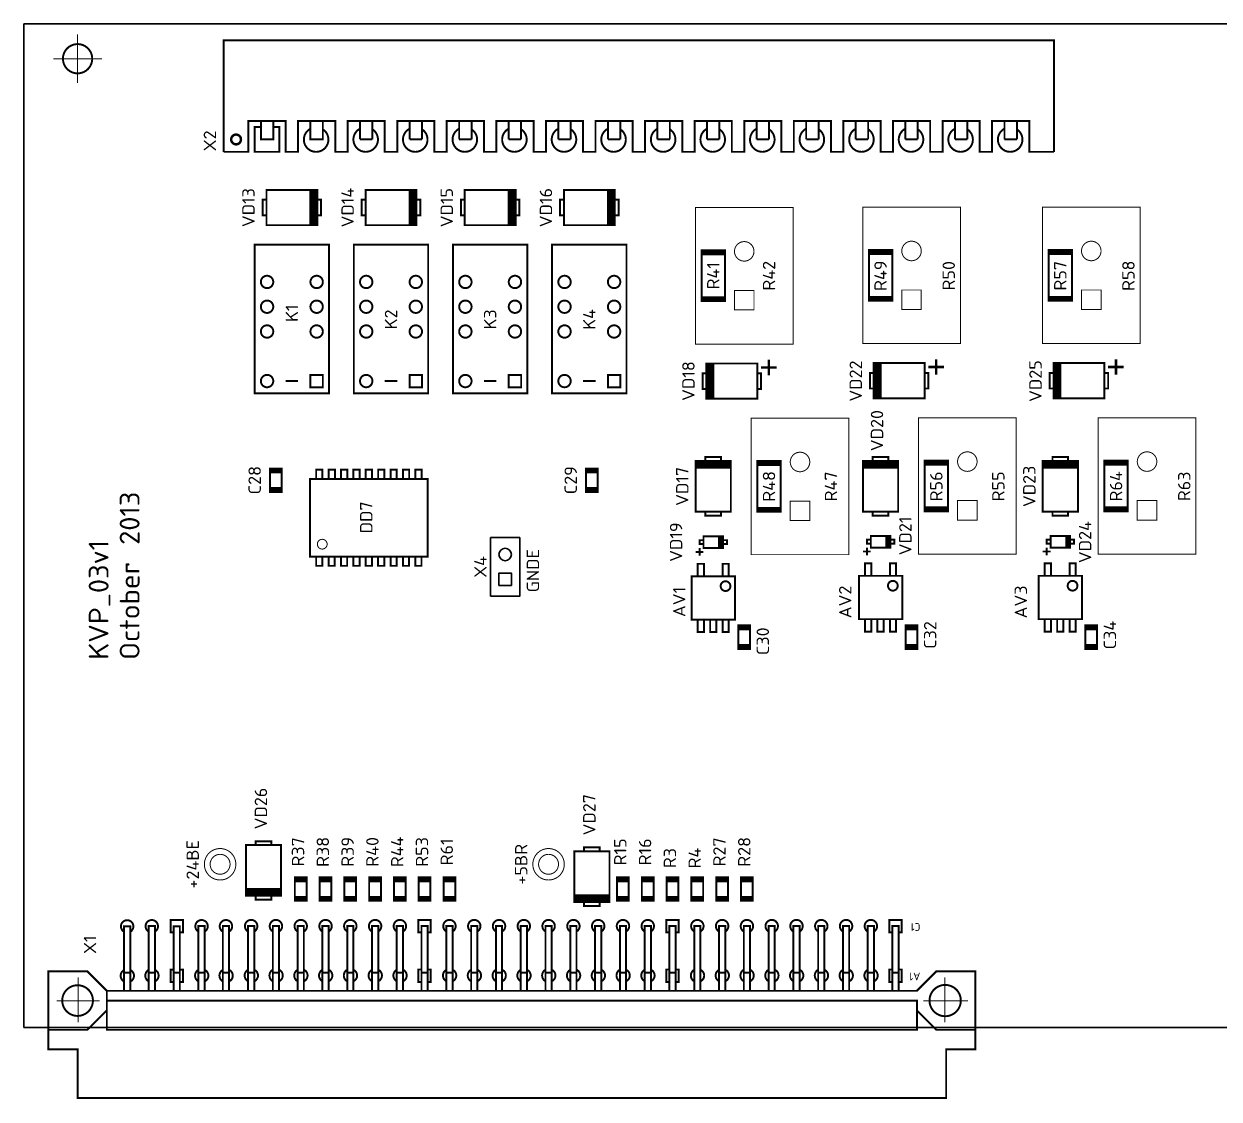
# Model space of a CAD drawing. Header units: millimetres. Extents: x 75 to 314, y 253 to 631.
# Drawn here: x 81.2 to 203.7, y 253 to 363.2 of the extents above; entities that cross this region are included whole.
import ezdxf
from ezdxf.enums import TextEntityAlignment as Align

# ---------------------------------------------------------------- set-up
doc = ezdxf.new("R2010")
doc.units = ezdxf.units.MM
doc.layers.add('BOARD', color=173, linetype='Continuous', lineweight=35)
doc.layers.add('TOP', color=250, linetype='Continuous', lineweight=35)
doc.styles.get("Standard").update_dxf_attribs({"font": 'txt.shx'})

msp = doc.modelspace()

# ---------------------------------------------------------------- linework, layer by layer
at = {"layer": 'BOARD'}
msp.add_lwpolyline([(314.46, 260.38), (81.21, 260.38), (81.21, 363.25), (314.46, 363.25)], close=True, dxfattribs=at)
at = {"layer": 'TOP'}
for points, const_width in [([(86.71, 357.18), (86.71, 362.18)], 0.1), ([(101.681, 350.135), (101.681, 361.565), (186.771, 361.565), (186.771, 350.135)], 0.2), ([(84.21, 359.68), (89.21, 359.68)], 0.1), ([(186.771, 350.135), (184.231, 350.135), (184.231, 353.31), (180.421, 353.31), (180.421, 350.135), (179.151, 350.135), (179.151, 353.31), (175.341, 353.31), (175.341, 350.135), (174.071, 350.135), (174.071, 353.31), (170.261, 353.31), (170.261, 350.135), (168.991, 350.135), (168.991, 353.31), (165.181, 353.31), (165.181, 350.135), (163.911, 350.135), (163.911, 353.31), (160.101, 353.31), (160.101, 350.135), (158.831, 350.135), (158.831, 353.31), (155.021, 353.31), (155.021, 350.135), (153.751, 350.135), (153.751, 353.31), (149.941, 353.31), (149.941, 350.135), (148.671, 350.135), (148.671, 353.31), (144.861, 353.31), (144.861, 350.135), (143.591, 350.135), (143.591, 353.31), (139.781, 353.31), (139.781, 350.135), (138.511, 350.135), (138.511, 353.31), (134.701, 353.31), (134.701, 350.135), (133.431, 350.135), (133.431, 353.31), (129.621, 353.31), (129.621, 350.135), (128.351, 350.135), (128.351, 353.31), (124.541, 353.31), (124.541, 350.135), (123.271, 350.135), (123.271, 353.31), (119.461, 353.31), (119.461, 350.135), (118.191, 350.135), (118.191, 353.31), (114.381, 353.31), (114.381, 350.135), (113.111, 350.135), (113.111, 353.31), (109.301, 353.31), (109.301, 350.135), (108.031, 350.135), (108.031, 353.31), (104.221, 353.31), (104.221, 350.135), (101.681, 350.135)], 0.2), ([(106.761, 352.675), (107.396, 352.675), (107.396, 350.135), (104.856, 350.135), (104.856, 352.675), (105.491, 352.675)], 0.2), ([(105.491, 353.31), (105.491, 351.405), (106.761, 351.405), (106.761, 353.31)], 0.2), ([(110.571, 353.31), (110.571, 351.405), (111.841, 351.405), (111.841, 353.31)], 0.2), ([(115.648, 353.313), (115.648, 351.408)], 0.2), ([(116.918, 351.408), (116.918, 353.313)], 0.2), ([(120.728, 353.313), (120.728, 351.408)], 0.2), ([(121.998, 351.408), (121.998, 353.313)], 0.2), ([(125.808, 353.313), (125.808, 351.408)], 0.2), ([(127.078, 351.408), (127.078, 353.313)], 0.2), ([(130.888, 353.313), (130.888, 351.408)], 0.2), ([(132.158, 351.408), (132.158, 353.313)], 0.2), ([(135.968, 353.313), (135.968, 351.408)], 0.2), ([(137.238, 351.408), (137.238, 353.313)], 0.2), ([(141.048, 353.313), (141.048, 351.408)], 0.2), ([(142.318, 351.408), (142.318, 353.313)], 0.2), ([(146.128, 353.313), (146.128, 351.408)], 0.2), ([(147.398, 351.408), (147.398, 353.313)], 0.2), ([(151.208, 353.313), (151.208, 351.408)], 0.2), ([(152.478, 351.408), (152.478, 353.313)], 0.2), ([(156.288, 353.313), (156.288, 351.408)], 0.2), ([(157.558, 351.408), (157.558, 353.313)], 0.2), ([(161.368, 353.313), (161.368, 351.408)], 0.2), ([(162.638, 351.408), (162.638, 353.313)], 0.2), ([(166.448, 353.313), (166.448, 351.408)], 0.2), ([(167.718, 351.408), (167.718, 353.313)], 0.2), ([(171.528, 353.313), (171.528, 351.408)], 0.2), ([(172.798, 351.408), (172.798, 353.313)], 0.2), ([(176.608, 353.313), (176.608, 351.408)], 0.2), ([(177.878, 351.408), (177.878, 353.313)], 0.2), ([(181.688, 353.313), (181.688, 351.408)], 0.2), ([(182.958, 351.408), (182.958, 353.313)], 0.2), ([(115.648, 351.408), (116.918, 351.408)], 0.2), ([(120.728, 351.408), (121.998, 351.408)], 0.2), ([(125.808, 351.408), (127.078, 351.408)], 0.2), ([(130.888, 351.408), (132.158, 351.408)], 0.2), ([(135.968, 351.408), (137.238, 351.408)], 0.2), ([(141.048, 351.408), (142.318, 351.408)], 0.2), ([(146.128, 351.408), (147.398, 351.408)], 0.2), ([(151.208, 351.408), (152.478, 351.408)], 0.2), ([(156.288, 351.408), (157.558, 351.408)], 0.2), ([(161.368, 351.408), (162.638, 351.408)], 0.2), ([(166.448, 351.408), (167.718, 351.408)], 0.2), ([(171.528, 351.408), (172.798, 351.408)], 0.2), ([(176.608, 351.408), (177.878, 351.408)], 0.2), ([(181.688, 351.408), (182.958, 351.408)], 0.2), ([(111.266, 346.222), (111.266, 342.618), (106.066, 342.618), (106.066, 346.222), (111.266, 346.222)], 0.2), ([(110.566, 346.222), (110.566, 342.618)], 0.2), ([(110.666, 346.222), (110.666, 342.618)], 0.2), ([(110.766, 346.222), (110.766, 342.618)], 0.2), ([(110.866, 346.222), (110.866, 342.618)], 0.2), ([(110.966, 346.222), (110.966, 342.618)], 0.2), ([(111.066, 346.222), (111.066, 342.618)], 0.2), ([(111.166, 346.222), (111.166, 342.618)], 0.2), ([(121.426, 346.222), (121.426, 342.618), (116.226, 342.618), (116.226, 346.222), (121.426, 346.222)], 0.2), ([(120.726, 346.222), (120.726, 342.618)], 0.2), ([(120.826, 346.222), (120.826, 342.618)], 0.2), ([(120.926, 346.222), (120.926, 342.618)], 0.2), ([(121.026, 346.222), (121.026, 342.618)], 0.2), ([(121.126, 346.222), (121.126, 342.618)], 0.2), ([(121.226, 346.222), (121.226, 342.618)], 0.2), ([(121.326, 346.222), (121.326, 342.618)], 0.2), ([(131.586, 346.222), (131.586, 342.618), (126.386, 342.618), (126.386, 346.222), (131.586, 346.222)], 0.2), ([(130.886, 346.222), (130.886, 342.618)], 0.2), ([(130.986, 346.222), (130.986, 342.618)], 0.2), ([(131.086, 346.222), (131.086, 342.618)], 0.2), ([(131.186, 346.222), (131.186, 342.618)], 0.2), ([(131.286, 346.222), (131.286, 342.618)], 0.2), ([(131.386, 346.222), (131.386, 342.618)], 0.2), ([(131.486, 346.222), (131.486, 342.618)], 0.2), ([(141.746, 346.222), (141.746, 342.618), (136.546, 342.618), (136.546, 346.222), (141.746, 346.222)], 0.2), ([(141.046, 346.222), (141.046, 342.618)], 0.2), ([(141.146, 346.222), (141.146, 342.618)], 0.2), ([(141.246, 346.222), (141.246, 342.618)], 0.2), ([(141.346, 346.222), (141.346, 342.618)], 0.2), ([(141.446, 346.222), (141.446, 342.618)], 0.2), ([(141.546, 346.222), (141.546, 342.618)], 0.2), ([(141.646, 346.222), (141.646, 342.618)], 0.2), ([(106.066, 343.62), (105.666, 343.62), (105.666, 345.22), (106.066, 345.22)], 0.2), ([(111.266, 343.62), (111.666, 343.62), (111.666, 345.22), (111.066, 345.22)], 0.2), ([(116.226, 343.62), (115.826, 343.62), (115.826, 345.22), (116.226, 345.22)], 0.2), ([(121.426, 343.62), (121.826, 343.62), (121.826, 345.22), (121.226, 345.22)], 0.2), ([(126.386, 343.62), (125.986, 343.62), (125.986, 345.22), (126.386, 345.22)], 0.2), ([(131.586, 343.62), (131.986, 343.62), (131.986, 345.22), (131.386, 345.22)], 0.2), ([(136.546, 343.62), (136.146, 343.62), (136.146, 345.22), (136.546, 345.22)], 0.2), ([(141.746, 343.62), (142.146, 343.62), (142.146, 345.22), (141.546, 345.22)], 0.2), ([(150.021, 330.435), (150.021, 344.435), (160.021, 344.435), (160.021, 330.435), (150.021, 330.435)], 0.1), ([(167.166, 330.475), (167.166, 344.475), (177.166, 344.475), (177.166, 330.475), (167.166, 330.475)], 0.1), ([(185.581, 330.475), (185.581, 344.475), (195.581, 344.475), (195.581, 330.475), (185.581, 330.475)], 0.1), ([(112.476, 325.37), (104.856, 325.37), (104.856, 340.61), (112.476, 340.61), (112.476, 325.37)], 0.2), ([(122.636, 325.37), (115.016, 325.37), (115.016, 340.61), (122.636, 340.61), (122.636, 325.37)], 0.2), ([(132.796, 325.37), (125.176, 325.37), (125.176, 340.61), (132.796, 340.61), (132.796, 325.37)], 0.2), ([(142.956, 325.37), (135.336, 325.37), (135.336, 340.61), (142.956, 340.61), (142.956, 325.37)], 0.2), ([(153.046, 340.035), (150.646, 340.035), (150.646, 334.835), (153.046, 334.835), (153.046, 340.035)], 0.2), ([(150.646, 339.835), (153.046, 339.835)], 0.2), ([(150.646, 339.635), (153.046, 339.635)], 0.2), ([(170.191, 340.075), (167.791, 340.075), (167.791, 334.875), (170.191, 334.875), (170.191, 340.075)], 0.2), ([(167.791, 339.875), (170.191, 339.875)], 0.2), ([(167.791, 339.675), (170.191, 339.675)], 0.2), ([(188.606, 340.075), (186.206, 340.075), (186.206, 334.875), (188.606, 334.875), (188.606, 340.075)], 0.2), ([(186.206, 339.875), (188.606, 339.875)], 0.2), ([(186.206, 339.675), (188.606, 339.675)], 0.2), ([(154.021, 333.935), (154.021, 335.935), (156.021, 335.935), (156.021, 333.935), (154.021, 333.935)], 0.1), ([(171.166, 333.975), (171.166, 335.975), (173.166, 335.975), (173.166, 333.975), (171.166, 333.975)], 0.1), ([(189.581, 333.975), (189.581, 335.975), (191.581, 335.975), (191.581, 333.975), (189.581, 333.975)], 0.1), ([(150.646, 335.235), (153.046, 335.235)], 0.2), ([(150.646, 335.035), (153.046, 335.035)], 0.2), ([(167.791, 335.275), (170.191, 335.275)], 0.2), ([(167.791, 335.075), (170.191, 335.075)], 0.2), ([(186.206, 335.275), (188.606, 335.275)], 0.2), ([(186.206, 335.075), (188.606, 335.075)], 0.2), ([(151.151, 324.838), (151.151, 328.442), (156.351, 328.442), (156.351, 324.838), (151.151, 324.838)], 0.2), ([(151.251, 324.838), (151.251, 328.442)], 0.2), ([(151.351, 324.838), (151.351, 328.442)], 0.2), ([(151.451, 324.838), (151.451, 328.442)], 0.2), ([(151.551, 324.838), (151.551, 328.442)], 0.2), ([(151.651, 324.838), (151.651, 328.442)], 0.2), ([(151.751, 324.838), (151.751, 328.442)], 0.2), ([(151.851, 324.838), (151.851, 328.442)], 0.2), ([(157.551, 328.84), (157.551, 327.24)], 0.25), ([(168.296, 324.878), (168.296, 328.482), (173.496, 328.482), (173.496, 324.878), (168.296, 324.878)], 0.2), ([(168.396, 324.878), (168.396, 328.482)], 0.2), ([(168.496, 324.878), (168.496, 328.482)], 0.2), ([(168.596, 324.878), (168.596, 328.482)], 0.2), ([(168.696, 324.878), (168.696, 328.482)], 0.2), ([(168.796, 324.878), (168.796, 328.482)], 0.2), ([(168.896, 324.878), (168.896, 328.482)], 0.2), ([(168.996, 324.878), (168.996, 328.482)], 0.2), ([(174.696, 328.88), (174.696, 327.28)], 0.25), ([(186.711, 324.878), (186.711, 328.482), (191.911, 328.482), (191.911, 324.878), (186.711, 324.878)], 0.2), ([(186.811, 324.878), (186.811, 328.482)], 0.2), ([(186.911, 324.878), (186.911, 328.482)], 0.2), ([(187.011, 324.878), (187.011, 328.482)], 0.2), ([(187.111, 324.878), (187.111, 328.482)], 0.2), ([(187.211, 324.878), (187.211, 328.482)], 0.2), ([(187.311, 324.878), (187.311, 328.482)], 0.2), ([(187.411, 324.878), (187.411, 328.482)], 0.2), ([(193.111, 328.88), (193.111, 327.28)], 0.25), ([(111.841, 326.005), (110.571, 326.005), (110.571, 327.275), (111.841, 327.275), (111.841, 326.005)], 0.2), ([(122.001, 326.005), (120.731, 326.005), (120.731, 327.275), (122.001, 327.275), (122.001, 326.005)], 0.2), ([(132.161, 326.005), (130.891, 326.005), (130.891, 327.275), (132.161, 327.275), (132.161, 326.005)], 0.2), ([(142.321, 326.005), (141.051, 326.005), (141.051, 327.275), (142.321, 327.275), (142.321, 326.005)], 0.2), ([(151.151, 327.44), (150.751, 327.44), (150.751, 325.84), (151.151, 325.84)], 0.2), ([(156.351, 327.44), (156.751, 327.44), (156.751, 325.84), (156.351, 325.84)], 0.2), ([(156.751, 328.04), (158.351, 328.04)], 0.25), ([(168.296, 327.48), (167.896, 327.48), (167.896, 325.88), (168.296, 325.88)], 0.2), ([(173.496, 327.48), (173.896, 327.48), (173.896, 325.88), (173.496, 325.88)], 0.2), ([(173.896, 328.08), (175.496, 328.08)], 0.25), ([(186.711, 327.48), (186.311, 327.48), (186.311, 325.88), (186.711, 325.88)], 0.2), ([(191.911, 327.48), (192.311, 327.48), (192.311, 325.88), (191.911, 325.88)], 0.2), ([(192.311, 328.08), (193.911, 328.08)], 0.25), ([(109.301, 326.64), (108.031, 326.64)], 0.2), ([(119.461, 326.64), (118.191, 326.64)], 0.2), ([(129.621, 326.64), (128.351, 326.64)], 0.2), ([(139.781, 326.64), (138.511, 326.64)], 0.2), ([(155.736, 308.845), (155.736, 322.845), (165.736, 322.845), (165.736, 308.845), (155.736, 308.845)], 0.1), ([(172.881, 308.885), (172.881, 322.885), (182.881, 322.885), (182.881, 308.885), (172.881, 308.885)], 0.1), ([(191.296, 308.885), (191.296, 322.885), (201.296, 322.885), (201.296, 308.885), (191.296, 308.885)], 0.1), ([(150.044, 318.445), (153.648, 318.445), (153.648, 313.245), (150.044, 313.245), (150.044, 318.445)], 0.2), ([(150.044, 318.345), (153.648, 318.345)], 0.2), ([(152.646, 318.445), (152.646, 318.845), (151.046, 318.845), (151.046, 318.245)], 0.2), ([(158.761, 318.445), (156.361, 318.445), (156.361, 313.245), (158.761, 313.245), (158.761, 318.445)], 0.2), ([(167.189, 318.445), (170.793, 318.445), (170.793, 313.245), (167.189, 313.245), (167.189, 318.445)], 0.2), ([(167.189, 318.345), (170.793, 318.345)], 0.2), ([(169.791, 318.445), (169.791, 318.845), (168.191, 318.845), (168.191, 318.245)], 0.2), ([(175.906, 318.485), (173.506, 318.485), (173.506, 313.285), (175.906, 313.285), (175.906, 318.485)], 0.2), ([(185.604, 318.445), (189.208, 318.445), (189.208, 313.245), (185.604, 313.245), (185.604, 318.445)], 0.2), ([(185.604, 318.345), (189.208, 318.345)], 0.2), ([(188.206, 318.445), (188.206, 318.845), (186.606, 318.845), (186.606, 318.245)], 0.2), ([(194.321, 318.485), (191.921, 318.485), (191.921, 313.285), (194.321, 313.285), (194.321, 318.485)], 0.2), ([(106.43, 317.68), (107.63, 317.68), (107.63, 315.28), (106.43, 315.28), (106.43, 317.68)], 0.2), ([(107.63, 317.48), (106.43, 317.48)], 0.2), ([(106.43, 317.28), (107.63, 317.28)], 0.2), ([(111.157, 316.592), (111.157, 317.545), (111.793, 317.545), (111.793, 316.592)], 0.2), ([(112.438, 316.598), (112.438, 317.551), (113.073, 317.551), (113.073, 316.598)], 0.2), ([(113.708, 316.598), (113.708, 317.551), (114.343, 317.551), (114.343, 316.598)], 0.2), ([(114.969, 316.609), (114.969, 317.562), (115.605, 317.562), (115.605, 316.609)], 0.2), ([(116.239, 316.609), (116.239, 317.562), (116.875, 317.562), (116.875, 316.609)], 0.2), ([(117.509, 316.609), (117.509, 317.562), (118.145, 317.562), (118.145, 316.609)], 0.2), ([(118.779, 316.609), (118.779, 317.562), (119.415, 317.562), (119.415, 316.609)], 0.2), ([(120.049, 316.609), (120.049, 317.562), (120.685, 317.562), (120.685, 316.609)], 0.2), ([(121.319, 316.609), (121.319, 317.562), (121.955, 317.562), (121.955, 316.609)], 0.2), ([(138.815, 317.68), (140.015, 317.68), (140.015, 315.28), (138.815, 315.28), (138.815, 317.68)], 0.2), ([(140.015, 317.48), (138.815, 317.48)], 0.2), ([(138.815, 317.28), (140.015, 317.28)], 0.2), ([(150.044, 318.245), (153.648, 318.245)], 0.2), ([(150.044, 318.145), (153.648, 318.145)], 0.2), ([(150.044, 318.045), (153.648, 318.045)], 0.2), ([(150.044, 317.945), (153.648, 317.945)], 0.2), ([(150.044, 317.845), (153.648, 317.845)], 0.2), ([(150.044, 317.745), (153.648, 317.745)], 0.2), ([(156.361, 318.245), (158.761, 318.245)], 0.2), ([(156.361, 318.045), (158.761, 318.045)], 0.2), ([(167.189, 318.245), (170.793, 318.245)], 0.2), ([(167.189, 318.145), (170.793, 318.145)], 0.2), ([(167.189, 318.045), (170.793, 318.045)], 0.2), ([(167.189, 317.945), (170.793, 317.945)], 0.2), ([(167.189, 317.845), (170.793, 317.845)], 0.2), ([(167.189, 317.745), (170.793, 317.745)], 0.2), ([(173.506, 318.285), (175.906, 318.285)], 0.2), ([(173.506, 318.085), (175.906, 318.085)], 0.2), ([(185.604, 318.245), (189.208, 318.245)], 0.2), ([(185.604, 318.145), (189.208, 318.145)], 0.2), ([(185.604, 318.045), (189.208, 318.045)], 0.2), ([(185.604, 317.945), (189.208, 317.945)], 0.2), ([(185.604, 317.845), (189.208, 317.845)], 0.2), ([(185.604, 317.745), (189.208, 317.745)], 0.2), ([(191.921, 318.285), (194.321, 318.285)], 0.2), ([(191.921, 318.085), (194.321, 318.085)], 0.2), ([(111.793, 308.655), (111.793, 307.702), (111.157, 307.702), (111.157, 308.655), (110.523, 308.655), (110.523, 316.592), (122.587, 316.592), (122.587, 308.655), (110.523, 308.655)], 0.2), ([(107.63, 315.68), (106.43, 315.68)], 0.2), ([(107.63, 315.48), (106.43, 315.48)], 0.2), ([(140.015, 315.68), (138.815, 315.68)], 0.2), ([(140.015, 315.48), (138.815, 315.48)], 0.2), ([(156.361, 313.645), (158.761, 313.645)], 0.2), ([(156.361, 313.445), (158.761, 313.445)], 0.2), ([(159.736, 312.345), (159.736, 314.345), (161.736, 314.345), (161.736, 312.345), (159.736, 312.345)], 0.1), ([(173.506, 313.685), (175.906, 313.685)], 0.2), ([(173.506, 313.485), (175.906, 313.485)], 0.2), ([(176.881, 312.385), (176.881, 314.385), (178.881, 314.385), (178.881, 312.385), (176.881, 312.385)], 0.1), ([(191.921, 313.685), (194.321, 313.685)], 0.2), ([(191.921, 313.485), (194.321, 313.485)], 0.2), ([(195.296, 312.385), (195.296, 314.385), (197.296, 314.385), (197.296, 312.385), (195.296, 312.385)], 0.1), ([(152.646, 313.245), (152.646, 312.845), (151.046, 312.845), (151.046, 313.245)], 0.2), ([(169.791, 313.245), (169.791, 312.845), (168.191, 312.845), (168.191, 313.245)], 0.2), ([(188.206, 313.245), (188.206, 312.845), (186.606, 312.845), (186.606, 313.245)], 0.2), ([(150.846, 309.93), (150.446, 309.93), (150.446, 310.33), (150.846, 310.33)], 0.2), ([(152.846, 310.73), (152.846, 309.53), (150.846, 309.53), (150.846, 310.73), (152.846, 310.73)], 0.2), ([(152.446, 309.53), (152.446, 310.73)], 0.2), ([(152.646, 309.53), (152.646, 310.73)], 0.2), ([(152.846, 309.93), (153.246, 309.93), (153.246, 310.33), (152.846, 310.33)], 0.2), ([(167.991, 309.97), (167.591, 309.97), (167.591, 310.37), (167.991, 310.37)], 0.2), ([(169.991, 310.77), (169.991, 309.57), (167.991, 309.57), (167.991, 310.77), (169.991, 310.77)], 0.2), ([(169.591, 309.57), (169.591, 310.77)], 0.2), ([(169.791, 309.57), (169.791, 310.77)], 0.2), ([(169.991, 309.97), (170.391, 309.97), (170.391, 310.37), (169.991, 310.37)], 0.2), ([(186.406, 309.97), (186.006, 309.97), (186.006, 310.37), (186.406, 310.37)], 0.2), ([(188.406, 310.77), (188.406, 309.57), (186.406, 309.57), (186.406, 310.77), (188.406, 310.77)], 0.2), ([(188.006, 309.57), (188.006, 310.77)], 0.2), ([(188.206, 309.57), (188.206, 310.77)], 0.2), ([(188.406, 309.97), (188.806, 309.97), (188.806, 310.37), (188.406, 310.37)], 0.2), ([(112.427, 308.655), (112.427, 307.702), (113.063, 307.702), (113.063, 308.655)], 0.2), ([(113.697, 308.655), (113.697, 307.702), (114.333, 307.702), (114.333, 308.655)], 0.2), ([(114.967, 308.655), (114.967, 307.702), (115.603, 307.702), (115.603, 308.655)], 0.2), ([(116.237, 308.655), (116.237, 307.702), (116.873, 307.702), (116.873, 308.655)], 0.2), ([(117.507, 308.655), (117.507, 307.702), (118.143, 307.702), (118.143, 308.655)], 0.2), ([(118.777, 308.655), (118.777, 307.702), (119.413, 307.702), (119.413, 308.655)], 0.2), ([(120.047, 308.655), (120.047, 307.702), (120.683, 307.702), (120.683, 308.655)], 0.2), ([(121.317, 308.655), (121.317, 307.702), (121.953, 307.702), (121.953, 308.655)], 0.2), ([(150.046, 309.13), (150.846, 309.13)], 0.2), ([(150.446, 308.73), (150.446, 309.53)], 0.2), ([(167.191, 309.17), (167.991, 309.17)], 0.2), ([(167.591, 308.77), (167.591, 309.57)], 0.2), ([(185.606, 309.17), (186.406, 309.17)], 0.2), ([(186.006, 308.77), (186.006, 309.57)], 0.2), ([(150.894, 306.637), (150.894, 307.907), (150.258, 307.907), (150.258, 306.637)], 0.2), ([(153.434, 306.637), (153.434, 307.907), (152.798, 307.907), (152.798, 306.637)], 0.2), ([(168.039, 306.677), (168.039, 307.947), (167.403, 307.947), (167.403, 306.677)], 0.2), ([(170.579, 306.677), (170.579, 307.947), (169.943, 307.947), (169.943, 306.677)], 0.2), ([(186.454, 306.677), (186.454, 307.947), (185.818, 307.947), (185.818, 306.677)], 0.2), ([(188.994, 306.677), (188.994, 307.947), (188.358, 307.947), (188.358, 306.677)], 0.2), ([(154.068, 306.637), (154.068, 302.193), (149.624, 302.193), (149.624, 306.637), (154.068, 306.637)], 0.2), ([(171.213, 306.677), (171.213, 302.233), (166.769, 302.233), (166.769, 306.677), (171.213, 306.677)], 0.2), ([(189.628, 306.677), (189.628, 302.233), (185.184, 302.233), (185.184, 306.677), (189.628, 306.677)], 0.2), ([(150.894, 302.193), (150.894, 300.923), (150.258, 300.923), (150.258, 302.193)], 0.2), ([(152.164, 302.193), (152.164, 300.923), (151.528, 300.923), (151.528, 302.193)], 0.2), ([(153.434, 302.193), (153.434, 300.923), (152.798, 300.923), (152.798, 302.193)], 0.2), ([(154.421, 301.59), (155.621, 301.59), (155.621, 299.19), (154.421, 299.19), (154.421, 301.59)], 0.2), ([(155.621, 301.39), (154.421, 301.39)], 0.2), ([(154.421, 301.19), (155.621, 301.19)], 0.2), ([(168.039, 302.233), (168.039, 300.963), (167.403, 300.963), (167.403, 302.233)], 0.2), ([(169.309, 302.233), (169.309, 300.963), (168.673, 300.963), (168.673, 302.233)], 0.2), ([(170.579, 302.233), (170.579, 300.963), (169.943, 300.963), (169.943, 302.233)], 0.2), ([(171.566, 301.59), (172.766, 301.59), (172.766, 299.19), (171.566, 299.19), (171.566, 301.59)], 0.2), ([(172.766, 301.39), (171.566, 301.39)], 0.2), ([(171.566, 301.19), (172.766, 301.19)], 0.2), ([(186.454, 302.233), (186.454, 300.963), (185.818, 300.963), (185.818, 302.233)], 0.2), ([(187.724, 302.233), (187.724, 300.963), (187.088, 300.963), (187.088, 302.233)], 0.2), ([(188.994, 302.233), (188.994, 300.963), (188.358, 300.963), (188.358, 302.233)], 0.2), ([(189.981, 301.59), (191.181, 301.59), (191.181, 299.19), (189.981, 299.19), (189.981, 301.59)], 0.2), ([(191.181, 301.39), (189.981, 301.39)], 0.2), ([(189.981, 301.19), (191.181, 301.19)], 0.2), ([(155.621, 299.59), (154.421, 299.59)], 0.2), ([(155.621, 299.39), (154.421, 299.39)], 0.2), ([(172.766, 299.59), (171.566, 299.59)], 0.2), ([(172.766, 299.39), (171.566, 299.39)], 0.2), ([(191.181, 299.59), (189.981, 299.59)], 0.2), ([(191.181, 299.39), (189.981, 299.39)], 0.2), ([(104.96, 279.075), (104.96, 279.475), (106.56, 279.475), (106.56, 279.075)], 0.2), ([(107.562, 273.875), (103.958, 273.875), (103.958, 279.075), (107.562, 279.075), (107.562, 273.875)], 0.2), ([(141.217, 273.24), (137.613, 273.24), (137.613, 278.44), (141.217, 278.44), (141.217, 273.24)], 0.2), ([(138.615, 278.44), (138.615, 278.84), (140.215, 278.84), (140.215, 278.44)], 0.2), ([(110.17, 275.77), (108.97, 275.77), (108.97, 273.37), (110.17, 273.37), (110.17, 275.77)], 0.2), ([(108.97, 275.57), (110.17, 275.57)], 0.2), ([(112.71, 275.77), (111.51, 275.77), (111.51, 273.37), (112.71, 273.37), (112.71, 275.77)], 0.2), ([(111.51, 275.57), (112.71, 275.57)], 0.2), ([(115.25, 275.77), (114.05, 275.77), (114.05, 273.37), (115.25, 273.37), (115.25, 275.77)], 0.2), ([(114.05, 275.57), (115.25, 275.57)], 0.2), ([(117.79, 275.77), (116.59, 275.77), (116.59, 273.37), (117.79, 273.37), (117.79, 275.77)], 0.2), ([(116.59, 275.57), (117.79, 275.57)], 0.2), ([(120.33, 275.77), (119.13, 275.77), (119.13, 273.37), (120.33, 273.37), (120.33, 275.77)], 0.2), ([(119.13, 275.57), (120.33, 275.57)], 0.2), ([(122.87, 275.77), (121.67, 275.77), (121.67, 273.37), (122.87, 273.37), (122.87, 275.77)], 0.2), ([(121.67, 275.57), (122.87, 275.57)], 0.2), ([(125.41, 275.77), (124.21, 275.77), (124.21, 273.37), (125.41, 273.37), (125.41, 275.77)], 0.2), ([(124.21, 275.57), (125.41, 275.57)], 0.2), ([(143.19, 275.77), (141.99, 275.77), (141.99, 273.37), (143.19, 273.37), (143.19, 275.77)], 0.2), ([(141.99, 275.57), (143.19, 275.57)], 0.2), ([(145.73, 275.77), (144.53, 275.77), (144.53, 273.37), (145.73, 273.37), (145.73, 275.77)], 0.2), ([(144.53, 275.57), (145.73, 275.57)], 0.2), ([(148.27, 275.77), (147.07, 275.77), (147.07, 273.37), (148.27, 273.37), (148.27, 275.77)], 0.2), ([(147.07, 275.57), (148.27, 275.57)], 0.2), ([(150.81, 275.77), (149.61, 275.77), (149.61, 273.37), (150.81, 273.37), (150.81, 275.77)], 0.2), ([(149.61, 275.57), (150.81, 275.57)], 0.2), ([(153.35, 275.77), (152.15, 275.77), (152.15, 273.37), (153.35, 273.37), (153.35, 275.77)], 0.2), ([(152.15, 275.57), (153.35, 275.57)], 0.2), ([(155.89, 275.77), (154.69, 275.77), (154.69, 273.37), (155.89, 273.37), (155.89, 275.77)], 0.2), ([(154.69, 275.57), (155.89, 275.57)], 0.2), ([(107.562, 274.575), (103.958, 274.575)], 0.2), ([(107.562, 274.475), (103.958, 274.475)], 0.2), ([(107.562, 274.375), (103.958, 274.375)], 0.2), ([(107.562, 274.275), (103.958, 274.275)], 0.2), ([(108.97, 275.37), (110.17, 275.37)], 0.2), ([(111.51, 275.37), (112.71, 275.37)], 0.2), ([(114.05, 275.37), (115.25, 275.37)], 0.2), ([(116.59, 275.37), (117.79, 275.37)], 0.2), ([(119.13, 275.37), (120.33, 275.37)], 0.2), ([(121.67, 275.37), (122.87, 275.37)], 0.2), ([(124.21, 275.37), (125.41, 275.37)], 0.2), ([(141.99, 275.37), (143.19, 275.37)], 0.2), ([(144.53, 275.37), (145.73, 275.37)], 0.2), ([(147.07, 275.37), (148.27, 275.37)], 0.2), ([(149.61, 275.37), (150.81, 275.37)], 0.2), ([(152.15, 275.37), (153.35, 275.37)], 0.2), ([(154.69, 275.37), (155.89, 275.37)], 0.2), ([(107.562, 274.175), (103.958, 274.175)], 0.2), ([(107.562, 274.075), (103.958, 274.075)], 0.2), ([(107.562, 273.975), (103.958, 273.975)], 0.2), ([(104.96, 273.875), (104.96, 273.475), (106.56, 273.475), (106.56, 274.075)], 0.2), ([(108.97, 273.77), (110.17, 273.77)], 0.2), ([(108.97, 273.57), (110.17, 273.57)], 0.2), ([(111.51, 273.77), (112.71, 273.77)], 0.2), ([(111.51, 273.57), (112.71, 273.57)], 0.2), ([(114.05, 273.77), (115.25, 273.77)], 0.2), ([(114.05, 273.57), (115.25, 273.57)], 0.2), ([(116.59, 273.77), (117.79, 273.77)], 0.2), ([(116.59, 273.57), (117.79, 273.57)], 0.2), ([(119.13, 273.77), (120.33, 273.77)], 0.2), ([(119.13, 273.57), (120.33, 273.57)], 0.2), ([(121.67, 273.77), (122.87, 273.77)], 0.2), ([(121.67, 273.57), (122.87, 273.57)], 0.2), ([(124.21, 273.77), (125.41, 273.77)], 0.2), ([(124.21, 273.57), (125.41, 273.57)], 0.2), ([(141.217, 273.94), (137.613, 273.94)], 0.2), ([(141.217, 273.84), (137.613, 273.84)], 0.2), ([(141.217, 273.74), (137.613, 273.74)], 0.2), ([(141.217, 273.64), (137.613, 273.64)], 0.2), ([(141.217, 273.54), (137.613, 273.54)], 0.2), ([(141.217, 273.44), (137.613, 273.44)], 0.2), ([(141.217, 273.34), (137.613, 273.34)], 0.2), ([(138.615, 273.24), (138.615, 272.84), (140.215, 272.84), (140.215, 273.44)], 0.2), ([(141.99, 273.77), (143.19, 273.77)], 0.2), ([(141.99, 273.57), (143.19, 273.57)], 0.2), ([(144.53, 273.77), (145.73, 273.77)], 0.2), ([(144.53, 273.57), (145.73, 273.57)], 0.2), ([(147.07, 273.77), (148.27, 273.77)], 0.2), ([(147.07, 273.57), (148.27, 273.57)], 0.2), ([(149.61, 273.77), (150.81, 273.77)], 0.2), ([(149.61, 273.57), (150.81, 273.57)], 0.2), ([(152.15, 273.77), (153.35, 273.77)], 0.2), ([(152.15, 273.57), (153.35, 273.57)], 0.2), ([(154.69, 273.77), (155.89, 273.77)], 0.2), ([(154.69, 273.57), (155.89, 273.57)], 0.2), ([(91.472, 264.093), (91.472, 270.76), (92.108, 270.76), (92.108, 264.093)], 0.2), ([(93.996, 264.108), (93.996, 270.776), (94.631, 270.776), (94.631, 264.108)], 0.2), ([(96.552, 270.125), (96.235, 270.125), (96.235, 271.395), (97.505, 271.395), (97.505, 270.125), (97.188, 270.125)], 0.2), ([(96.552, 264.093), (96.552, 270.76), (97.188, 270.76), (97.188, 264.093)], 0.2), ([(99.096, 264.108), (99.096, 270.776), (99.731, 270.776), (99.731, 264.108)], 0.2), ([(101.596, 264.108), (101.596, 270.776), (102.231, 270.776), (102.231, 264.108)], 0.2), ([(104.178, 264.121), (104.178, 270.788), (104.813, 270.788), (104.813, 264.121)], 0.2), ([(106.718, 264.121), (106.718, 270.788), (107.353, 270.788), (107.353, 264.121)], 0.2), ([(109.258, 264.121), (109.258, 270.788), (109.893, 270.788), (109.893, 264.121)], 0.2), ([(111.798, 264.121), (111.798, 270.788), (112.433, 270.788), (112.433, 264.121)], 0.2), ([(114.338, 264.121), (114.338, 270.788), (114.973, 270.788), (114.973, 264.121)], 0.2), ([(116.878, 264.121), (116.878, 270.788), (117.513, 270.788), (117.513, 264.121)], 0.2), ([(119.418, 264.121), (119.418, 270.788), (120.053, 270.788), (120.053, 264.121)], 0.2), ([(121.95, 270.135), (121.633, 270.135), (121.633, 271.405), (122.903, 271.405), (122.903, 270.135), (122.585, 270.135)], 0.2), ([(121.95, 264.102), (121.95, 270.769), (122.585, 270.769), (122.585, 264.102)], 0.2), ([(124.498, 264.121), (124.498, 270.788), (125.133, 270.788), (125.133, 264.121)], 0.2), ([(127.038, 264.121), (127.038, 270.788), (127.673, 270.788), (127.673, 264.121)], 0.2), ([(129.578, 264.121), (129.578, 270.788), (130.213, 270.788), (130.213, 264.121)], 0.2), ([(132.118, 264.121), (132.118, 270.788), (132.753, 270.788), (132.753, 264.121)], 0.2), ([(134.658, 264.121), (134.658, 270.788), (135.293, 270.788), (135.293, 264.121)], 0.2), ([(137.198, 264.121), (137.198, 270.788), (137.833, 270.788), (137.833, 264.121)], 0.2), ([(139.738, 264.121), (139.738, 270.788), (140.373, 270.788), (140.373, 264.121)], 0.2), ([(142.278, 264.121), (142.278, 270.788), (142.913, 270.788), (142.913, 264.121)], 0.2), ([(144.818, 264.121), (144.818, 270.788), (145.453, 270.788), (145.453, 264.121)], 0.2), ([(147.35, 270.135), (147.033, 270.135), (147.033, 271.405), (148.303, 271.405), (148.303, 270.135), (147.985, 270.135)], 0.2), ([(147.35, 264.102), (147.35, 270.769), (147.985, 270.769), (147.985, 264.102)], 0.2), ([(149.898, 264.121), (149.898, 270.788), (150.533, 270.788), (150.533, 264.121)], 0.2), ([(152.438, 264.121), (152.438, 270.788), (153.073, 270.788), (153.073, 264.121)], 0.2), ([(154.978, 264.121), (154.978, 270.788), (155.613, 270.788), (155.613, 264.121)], 0.2), ([(157.518, 264.121), (157.518, 270.788), (158.153, 270.788), (158.153, 264.121)], 0.2), ([(160.058, 264.121), (160.058, 270.788), (160.693, 270.788), (160.693, 264.121)], 0.2), ([(162.598, 264.121), (162.598, 270.788), (163.233, 270.788), (163.233, 264.121)], 0.2), ([(165.138, 264.121), (165.138, 270.788), (165.773, 270.788), (165.773, 264.121)], 0.2), ([(167.678, 264.121), (167.678, 270.788), (168.313, 270.788), (168.313, 264.121)], 0.2), ([(170.21, 270.135), (169.893, 270.135), (169.893, 271.405), (171.163, 271.405), (171.163, 270.135), (170.845, 270.135)], 0.2), ([(170.21, 264.102), (170.21, 270.769), (170.845, 270.769), (170.845, 264.102)], 0.2), ([(171.71, 253.14), (86.71, 253.14), (86.71, 258.14), (83.71, 258.14), (83.71, 266.14), (87.71, 266.14), (89.71, 264.14), (172.71, 264.14), (174.71, 266.14), (178.71, 266.14), (178.71, 258.14), (175.71, 258.14), (175.71, 253.14), (171.71, 253.14)], 0.2), ([(91.472, 265.997), (92.108, 265.997)], 0.2), ([(94.012, 265.997), (94.648, 265.997)], 0.2), ([(96.552, 265.045), (96.235, 265.045), (96.235, 266.315), (96.552, 266.315)], 0.2), ([(96.552, 265.997), (97.188, 265.997)], 0.2), ([(97.188, 265.045), (97.505, 265.045), (97.505, 266.315), (97.188, 266.315)], 0.2), ([(99.092, 265.997), (99.728, 265.997)], 0.2), ([(101.632, 265.997), (102.268, 265.997)], 0.2), ([(104.172, 265.997), (104.808, 265.997)], 0.2), ([(106.712, 265.997), (107.348, 265.997)], 0.2), ([(109.252, 265.997), (109.888, 265.997)], 0.2), ([(111.792, 265.997), (112.428, 265.997)], 0.2), ([(114.332, 265.997), (114.968, 265.997)], 0.2), ([(116.872, 265.997), (117.508, 265.997)], 0.2), ([(119.412, 265.997), (120.048, 265.997)], 0.2), ([(121.95, 265.055), (121.633, 265.055), (121.633, 266.325), (121.95, 266.325)], 0.2), ([(121.95, 266.007), (122.585, 266.007)], 0.2), ([(122.585, 265.055), (122.903, 265.055), (122.903, 266.325), (122.585, 266.325)], 0.2), ([(124.492, 265.997), (125.128, 265.997)], 0.2), ([(127.032, 265.997), (127.668, 265.997)], 0.2), ([(129.572, 265.997), (130.208, 265.997)], 0.2), ([(132.112, 265.997), (132.748, 265.997)], 0.2), ([(134.652, 265.997), (135.288, 265.997)], 0.2), ([(137.192, 265.997), (137.828, 265.997)], 0.2), ([(139.732, 265.997), (140.368, 265.997)], 0.2), ([(142.272, 265.997), (142.908, 265.997)], 0.2), ([(144.812, 265.997), (145.448, 265.997)], 0.2), ([(147.35, 265.055), (147.033, 265.055), (147.033, 266.325), (147.35, 266.325)], 0.2), ([(147.35, 266.007), (147.985, 266.007)], 0.2), ([(147.985, 265.055), (148.303, 265.055), (148.303, 266.325), (147.985, 266.325)], 0.2), ([(152.432, 265.997), (153.068, 265.997)], 0.2), ([(154.972, 265.997), (155.608, 265.997)], 0.2), ([(157.512, 265.997), (158.148, 265.997)], 0.2), ([(160.052, 265.997), (160.688, 265.997)], 0.2), ([(162.592, 265.997), (163.228, 265.997)], 0.2), ([(165.132, 265.997), (165.768, 265.997)], 0.2), ([(167.672, 265.997), (168.308, 265.997)], 0.2), ([(170.21, 265.055), (169.893, 265.055), (169.893, 266.325), (170.21, 266.325)], 0.2), ([(170.21, 266.007), (170.845, 266.007)], 0.2), ([(170.845, 265.055), (171.163, 265.055), (171.163, 266.325), (170.845, 266.325)], 0.2), ([(86.76, 260.905), (86.76, 265.505)], 0.1), ([(175.56, 260.905), (175.56, 265.505)], 0.1), ([(89.71, 263.14), (172.71, 263.14), (172.71, 260.14), (89.71, 260.14), (89.71, 264.14)], 0.2), ([(89.71, 262.14), (87.71, 260.14), (83.71, 260.14)], 0.2), ([(84.56, 263.105), (88.96, 263.105)], 0.1), ([(172.71, 262.14), (174.71, 260.14), (178.71, 260.14)], 0.2), ([(173.36, 263.105), (177.96, 263.105)], 0.1)]:
    msp.add_lwpolyline(points, dxfattribs=dict(at, const_width=const_width))
for points, const_width in [([(86.71, 361.18, 1), (86.71, 358.18, 1), (86.71, 361.18)], 0.2), ([(102.951, 351.53, 1), (102.951, 351.28, 1), (102.951, 351.53)], 1), ([(110.562, 352.5, 3.654356), (111.841, 352.444)], 0.2), ([(115.639, 352.503, 3.654339), (116.918, 352.447)], 0.2), ([(120.719, 352.503, 3.654339), (121.998, 352.447)], 0.2), ([(125.799, 352.503, 3.654339), (127.078, 352.447)], 0.2), ([(130.879, 352.503, 3.654339), (132.158, 352.447)], 0.2), ([(135.959, 352.503, 3.654339), (137.238, 352.447)], 0.2), ([(141.039, 352.503, 3.654339), (142.318, 352.447)], 0.2), ([(146.119, 352.503, 3.654339), (147.398, 352.447)], 0.2), ([(151.199, 352.503, 3.654339), (152.478, 352.447)], 0.2), ([(156.279, 352.503, 3.654339), (157.558, 352.447)], 0.2), ([(161.359, 352.503, 3.654339), (162.638, 352.447)], 0.2), ([(166.439, 352.503, 3.654339), (167.718, 352.447)], 0.2), ([(171.519, 352.503, 3.654339), (172.798, 352.447)], 0.2), ([(176.599, 352.503, 3.654339), (177.878, 352.447)], 0.2), ([(181.679, 352.503, 3.654339), (182.958, 352.447)], 0.2), ([(155.021, 340.935, 1), (155.021, 338.935, 1), (155.021, 340.935)], 0.1), ([(172.166, 340.975, 1), (172.166, 338.975, 1), (172.166, 340.975)], 0.1), ([(190.581, 340.975, 1), (190.581, 338.975, 1), (190.581, 340.975)], 0.1), ([(106.126, 337.435, 1), (106.126, 336.165, 1), (106.126, 337.435)], 0.2), ([(111.206, 337.435, 1), (111.206, 336.165, 1), (111.206, 337.435)], 0.2), ([(116.286, 337.435, 1), (116.286, 336.165, 1), (116.286, 337.435)], 0.2), ([(121.366, 337.435, 1), (121.366, 336.165, 1), (121.366, 337.435)], 0.2), ([(126.446, 337.435, 1), (126.446, 336.165, 1), (126.446, 337.435)], 0.2), ([(131.526, 337.435, 1), (131.526, 336.165, 1), (131.526, 337.435)], 0.2), ([(136.606, 337.435, 1), (136.606, 336.165, 1), (136.606, 337.435)], 0.2), ([(141.686, 337.435, 1), (141.686, 336.165, 1), (141.686, 337.435)], 0.2), ([(106.126, 334.895, 1), (106.126, 333.625, 1), (106.126, 334.895)], 0.2), ([(111.206, 334.895, 1), (111.206, 333.625, 1), (111.206, 334.895)], 0.2), ([(116.286, 334.895, 1), (116.286, 333.625, 1), (116.286, 334.895)], 0.2), ([(121.366, 334.895, 1), (121.366, 333.625, 1), (121.366, 334.895)], 0.2), ([(126.446, 334.895, 1), (126.446, 333.625, 1), (126.446, 334.895)], 0.2), ([(131.526, 334.895, 1), (131.526, 333.625, 1), (131.526, 334.895)], 0.2), ([(136.606, 334.895, 1), (136.606, 333.625, 1), (136.606, 334.895)], 0.2), ([(141.686, 334.895, 1), (141.686, 333.625, 1), (141.686, 334.895)], 0.2), ([(106.126, 332.355, 1), (106.126, 331.085, 1), (106.126, 332.355)], 0.2), ([(111.206, 332.355, 1), (111.206, 331.085, 1), (111.206, 332.355)], 0.2), ([(116.286, 332.355, 1), (116.286, 331.085, 1), (116.286, 332.355)], 0.2), ([(121.366, 332.355, 1), (121.366, 331.085, 1), (121.366, 332.355)], 0.2), ([(126.446, 332.355, 1), (126.446, 331.085, 1), (126.446, 332.355)], 0.2), ([(131.526, 332.355, 1), (131.526, 331.085, 1), (131.526, 332.355)], 0.2), ([(136.606, 332.355, 1), (136.606, 331.085, 1), (136.606, 332.355)], 0.2), ([(141.686, 332.355, 1), (141.686, 331.085, 1), (141.686, 332.355)], 0.2), ([(106.126, 327.275, 1), (106.126, 326.005, 1), (106.126, 327.275)], 0.2), ([(116.286, 327.275, 1), (116.286, 326.005, 1), (116.286, 327.275)], 0.2), ([(126.446, 327.275, 1), (126.446, 326.005, 1), (126.446, 327.275)], 0.2), ([(136.606, 327.275, 1), (136.606, 326.005, 1), (136.606, 327.275)], 0.2), ([(160.736, 319.345, 1), (160.736, 317.345, 1), (160.736, 319.345)], 0.1), ([(177.881, 319.385, 1), (177.881, 317.385, 1), (177.881, 319.385)], 0.1), ([(196.296, 319.385, 1), (196.296, 317.385, 1), (196.296, 319.385)], 0.1), ([(111.78, 310.42, 1), (111.78, 309.42, 1), (111.78, 310.42)], 0.1), ([(153.104, 306.12, 1), (153.103, 305.12, 1), (153.104, 306.12)], 0.2), ([(170.248, 306.16, 1), (170.249, 305.16, 1), (170.248, 306.16)], 0.2), ([(188.664, 306.16, 1), (188.663, 305.16, 1), (188.664, 306.16)], 0.2), ([(101.315, 278.722, 1), (101.315, 275.498, 1), (101.315, 278.722)], 0.1), ([(101.315, 278.13, 1), (101.315, 276.09, 1), (101.315, 278.13)], 0.1), ([(134.97, 278.722, 1), (134.97, 275.498, 1), (134.97, 278.722)], 0.1), ([(134.97, 278.13, 1), (134.97, 276.09, 1), (134.97, 278.13)], 0.1), ([(91.49, 270.18, -4), (92.09, 270.18)], 0.2), ([(94.013, 270.196, -3.998327), (94.613, 270.196)], 0.2), ([(99.113, 270.196, -3.998327), (99.713, 270.196)], 0.2), ([(101.613, 270.196, -3.998327), (102.213, 270.196)], 0.2), ([(104.196, 270.208, -4.000418), (104.796, 270.208)], 0.2), ([(106.736, 270.208, -4.000418), (107.336, 270.208)], 0.2), ([(109.276, 270.208, -4.000418), (109.876, 270.208)], 0.2), ([(111.816, 270.208, -4.000418), (112.416, 270.208)], 0.2), ([(114.356, 270.208, -4.000418), (114.956, 270.208)], 0.2), ([(116.896, 270.208, -4.000418), (117.496, 270.208)], 0.2), ([(119.436, 270.208, -4.000418), (120.036, 270.208)], 0.2), ([(124.516, 270.208, -4.000418), (125.116, 270.208)], 0.2), ([(127.056, 270.208, -4.000418), (127.656, 270.208)], 0.2), ([(129.596, 270.208, -4.000418), (130.196, 270.208)], 0.2), ([(132.136, 270.208, -4.000418), (132.736, 270.208)], 0.2), ([(134.676, 270.208, -4.000418), (135.276, 270.208)], 0.2), ([(137.216, 270.208, -4.000418), (137.816, 270.208)], 0.2), ([(139.756, 270.208, -4.000418), (140.356, 270.208)], 0.2), ([(142.296, 270.208, -4.000418), (142.896, 270.208)], 0.2), ([(144.836, 270.208, -4.000418), (145.436, 270.208)], 0.2), ([(149.916, 270.208, -4.000418), (150.516, 270.208)], 0.2), ([(152.456, 270.208, -4.000418), (153.056, 270.208)], 0.2), ([(154.996, 270.208, -4.000418), (155.596, 270.208)], 0.2), ([(157.536, 270.208, -4.000418), (158.136, 270.208)], 0.2), ([(160.076, 270.208, -4.000418), (160.676, 270.208)], 0.2), ([(162.616, 270.208, -4.000418), (163.216, 270.208)], 0.2), ([(165.156, 270.208, -4.000418), (165.756, 270.208)], 0.2), ([(167.696, 270.208, -4.000418), (168.296, 270.208)], 0.2), ([(91.49, 265.08, -0.609138), (91.49, 266.28)], 0.2), ([(92.09, 265.08, 0.666667), (92.09, 266.28)], 0.2), ([(94.013, 265.096, -0.608958), (94.013, 266.296)], 0.2), ([(94.613, 265.096, 0.666872), (94.613, 266.296)], 0.2), ([(99.113, 265.096, -0.608958), (99.113, 266.296)], 0.2), ([(99.713, 265.096, 0.666872), (99.713, 266.296)], 0.2), ([(101.613, 265.096, -0.608958), (101.613, 266.296)], 0.2), ([(102.213, 265.096, 0.666872), (102.213, 266.296)], 0.2), ([(104.196, 265.108, -0.609259), (104.196, 266.308)], 0.2), ([(104.796, 265.108, 0.66653), (104.796, 266.308)], 0.2), ([(106.736, 265.108, -0.609259), (106.736, 266.308)], 0.2), ([(107.336, 265.108, 0.66653), (107.336, 266.308)], 0.2), ([(109.276, 265.108, -0.609259), (109.276, 266.308)], 0.2), ([(109.876, 265.108, 0.66653), (109.876, 266.308)], 0.2), ([(111.816, 265.108, -0.609259), (111.816, 266.308)], 0.2), ([(112.416, 265.108, 0.66653), (112.416, 266.308)], 0.2), ([(114.356, 265.108, -0.609259), (114.356, 266.308)], 0.2), ([(114.956, 265.108, 0.66653), (114.956, 266.308)], 0.2), ([(116.896, 265.108, -0.609259), (116.896, 266.308)], 0.2), ([(117.496, 265.108, 0.66653), (117.496, 266.308)], 0.2), ([(119.436, 265.108, -0.609259), (119.436, 266.308)], 0.2), ([(120.036, 265.108, 0.66653), (120.036, 266.308)], 0.2), ([(124.516, 265.108, -0.609259), (124.516, 266.308)], 0.2), ([(125.116, 265.108, 0.66653), (125.116, 266.308)], 0.2), ([(127.056, 265.108, -0.609259), (127.056, 266.308)], 0.2), ([(127.656, 265.108, 0.66653), (127.656, 266.308)], 0.2), ([(129.596, 265.108, -0.609259), (129.596, 266.308)], 0.2), ([(130.196, 265.108, 0.66653), (130.196, 266.308)], 0.2), ([(132.136, 265.108, -0.609259), (132.136, 266.308)], 0.2), ([(132.736, 265.108, 0.66653), (132.736, 266.308)], 0.2), ([(134.676, 265.108, -0.609259), (134.676, 266.308)], 0.2), ([(135.276, 265.108, 0.66653), (135.276, 266.308)], 0.2), ([(137.216, 265.108, -0.609259), (137.216, 266.308)], 0.2), ([(137.816, 265.108, 0.66653), (137.816, 266.308)], 0.2), ([(139.756, 265.108, -0.609259), (139.756, 266.308)], 0.2), ([(140.356, 265.108, 0.66653), (140.356, 266.308)], 0.2), ([(142.296, 265.108, -0.609259), (142.296, 266.308)], 0.2), ([(142.896, 265.108, 0.66653), (142.896, 266.308)], 0.2), ([(144.836, 265.108, -0.609259), (144.836, 266.308)], 0.2), ([(145.436, 265.108, 0.66653), (145.436, 266.308)], 0.2), ([(149.916, 265.108, -0.609259), (149.916, 266.308)], 0.2), ([(150.516, 265.108, 0.66653), (150.516, 266.308)], 0.2), ([(152.456, 265.108, -0.609259), (152.456, 266.308)], 0.2), ([(153.056, 265.108, 0.66653), (153.056, 266.308)], 0.2), ([(154.996, 265.108, -0.609259), (154.996, 266.308)], 0.2), ([(155.596, 265.108, 0.66653), (155.596, 266.308)], 0.2), ([(157.536, 265.108, -0.609259), (157.536, 266.308)], 0.2), ([(158.136, 265.108, 0.66653), (158.136, 266.308)], 0.2), ([(160.076, 265.108, -0.609259), (160.076, 266.308)], 0.2), ([(160.676, 265.108, 0.66653), (160.676, 266.308)], 0.2), ([(162.616, 265.108, -0.609259), (162.616, 266.308)], 0.2), ([(163.216, 265.108, 0.66653), (163.216, 266.308)], 0.2), ([(165.156, 265.108, -0.609259), (165.156, 266.308)], 0.2), ([(165.756, 265.108, 0.66653), (165.756, 266.308)], 0.2), ([(167.696, 265.108, -0.609259), (167.696, 266.308)], 0.2), ([(168.296, 265.108, 0.66653), (168.296, 266.308)], 0.2), ([(86.71, 264.712, 1), (86.71, 261.568, 1), (86.71, 264.712)], 0.2), ([(175.61, 264.744, 1), (175.61, 261.536, 1), (175.61, 264.744)], 0.2)]:
    msp.add_lwpolyline(points, format="xyb", dxfattribs=dict(at, const_width=const_width))
msp.add_lwpolyline([(129.025, 304.59), (129.025, 310.59), (132.025, 310.59), (132.025, 304.59), (129.025, 304.59)], dxfattribs=at)
msp.add_lwpolyline([(130.525, 309.495, 1), (130.525, 308.225, 1), (130.525, 309.495)], format="xyb", dxfattribs=at)
msp.add_lwpolyline([(131.16, 305.685), (129.89, 305.685), (129.89, 306.955), (131.16, 306.955)], close=True, dxfattribs=at)

# ---------------------------------------------------------------- texts
at = {"layer": 'TOP', "width": 1.019685}
for s, p in [('X2', (100.904, 351.26)), ('VD13', (104.856, 344.42)), ('VD14', (115.016, 344.42)), ('VD15', (125.176, 344.42)), ('VD16', (135.336, 344.42)), ('R41', (152.481, 337.435)), ('R42', (158.196, 337.435)), ('R49', (169.626, 337.435)), ('R50', (176.611, 337.435)), ('R57', (188.041, 337.435)), ('R58', (195.026, 337.435)), ('K1', (109.301, 333.595)), ('K2', (119.461, 332.96)), ('K3', (129.621, 332.96)), ('K4', (139.781, 332.96)), ('VD18', (149.941, 326.64)), ('VD22', (167.086, 326.64)), ('VD25', (185.501, 326.64)), ('VD20', (169.26, 321.56)), ('C28', (105.491, 316.48)), ('C29', (137.876, 316.48)), ('VD17', (149.306, 315.845)), ('R48', (158.196, 315.845)), ('R47', (164.546, 315.845)), ('R56', (175.341, 315.845)), ('R55', (181.691, 315.845)), ('VD23', (184.866, 315.845)), ('R64', (193.756, 315.845)), ('R63', (200.741, 315.845)), ('DD7', (116.921, 312.67)), ('VD21', (172.166, 310.765)), ('VD19', (148.671, 310.13)), ('VD24', (190.581, 310.13)), ('X4', (128.62, 307.59)), ('AV1', (149, 304)), ('AV2', (166, 304)), ('AV3', (184, 304)), ('C30', (157.561, 299.97)), ('C32', (174.706, 300.605)), ('C34', (193.121, 300.605)), ('VD26', (106.126, 282.825)), ('VD27', (139.781, 282.19)), ('+24BE', (99.141, 277.11)), ('R37', (109.936, 278.38)), ('R38', (112.476, 278.38)), ('R39', (115.016, 278.38)), ('R40', (117.556, 278.38)), ('R44', (120.096, 278.38)), ('R53', (122.636, 278.38)), ('R61', (125.176, 278.38)), ('R15', (142.956, 278.38)), ('R16', (145.496, 278.38)), ('R27', (153.116, 278.38)), ('R28', (155.656, 278.38)), ('+5BR', (132.796, 277.11)), ('R3', (148.036, 277.745)), ('R4', (150.576, 277.745)), ('X1', (88.618, 268.864))]:
    msp.add_text(s, height=1.27, rotation=90, dxfattribs=at).set_placement(p, align=Align.CENTER)
at = {"layer": 'TOP'}
for s, height, rotation, p in [('October 2013', 2.032, 90, (93.06, 298.065)), ('KVP_03v1', 2.032, 90, (89.885, 298.065)), ('C1', 0.787, 180, (173.07, 271.077)), ('A1', 0.787, 180, (173.07, 265.997))]:
    msp.add_text(s, height=height, rotation=rotation, dxfattribs=at).set_placement(p)
at = {"layer": 'TOP', "width": 1.019685}
msp.add_text('GNDE', height=1.27, rotation=90, dxfattribs=at).set_placement((134, 304.99))

doc.saveas('drawing.dxf')
